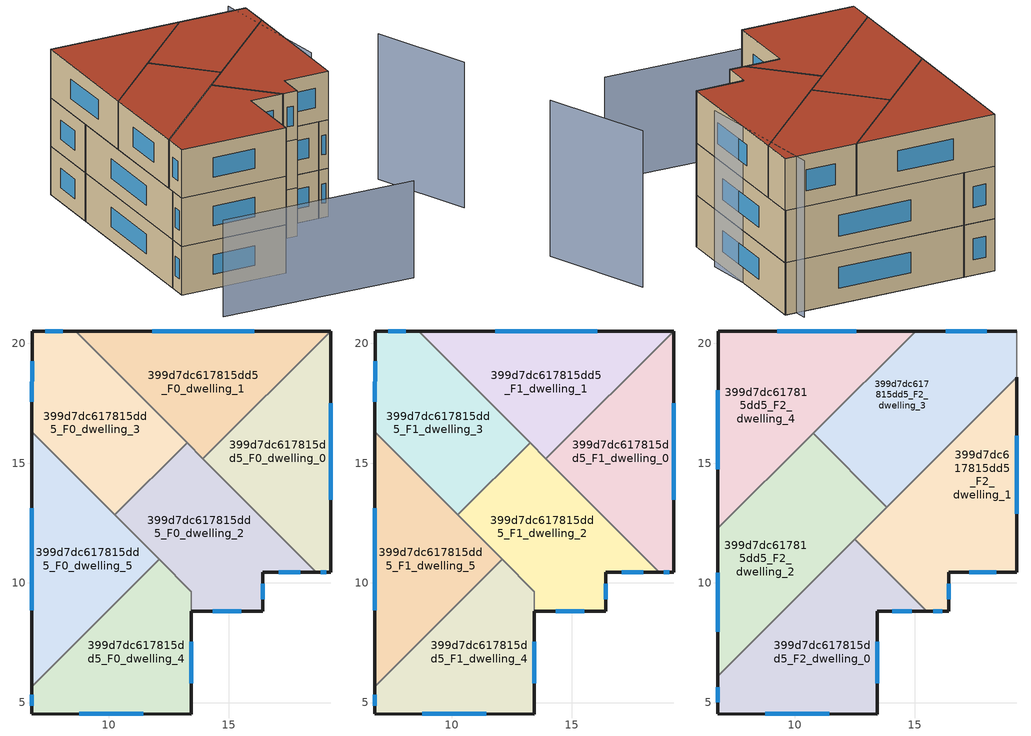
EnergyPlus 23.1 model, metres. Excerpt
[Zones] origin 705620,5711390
399d7dc617815dd5_F0_dwelling_0
 floor ground (EU_floor_Construction): 19.27,10.45 19.28,20.51 19.27,20.51 13.93,15.19 18.67,10.45 z0
 wall outside (EU_wall_Construction): 19.28,20.51 19.27,10.45 18.67,10.45 z0:3
 wall adiabatic (EU_wall_Construction): 19.27,20.51 19.28,20.51 z0:3
 wall to 399d7dc617815dd5_F0_dwelling_1 (EU_wall_Construction): 13.93,15.19 19.27,20.51 z0:3
 wall to 399d7dc617815dd5_F0_dwelling_2 (EU_wall_Construction): 18.67,10.45 13.93,15.19 z0:3
 window (EU_Window_Construction): 19.27,17.5 19.27,13.46 / 19.09,10.45 18.85,10.45 z0.9:2.1
399d7dc617815dd5_F0_dwelling_1
 floor ground (EU_floor_Construction): 19.27,20.51 8.61,20.52 13.93,15.19 z0
 wall outside (EU_wall_Construction): 8.61,20.52 19.27,20.51 z0:3
 wall to 399d7dc617815dd5_F0_dwelling_3 (EU_wall_Construction): 13.27,15.85 8.61,20.52 z0:3
 wall to 399d7dc617815dd5_F0_dwelling_2 (EU_wall_Construction): 13.93,15.19 13.27,15.85 z0:3
 window (EU_Window_Construction): 11.8,20.52 16.08,20.52 z0.9:2.1
399d7dc617815dd5_F0_dwelling_2
 floor ground (EU_floor_Construction): 18.67,10.45 13.27,15.86 10.25,12.84 13.45,9.63 13.45,8.82 16.42,8.82 16.43,10.44 z0
 wall outside (EU_wall_Construction): 18.67,10.45 16.43,10.44 16.42,8.82 13.45,8.82 z0:3
 wall to 399d7dc617815dd5_F0_dwelling_3 (EU_wall_Construction): 10.25,12.84 13.27,15.86 z0:3
 wall to 399d7dc617815dd5_F0_dwelling_4 (EU_wall_Construction): 13.45,8.82 13.45,9.63 12.1,10.98 z0:3
 wall to 399d7dc617815dd5_F0_dwelling_5 (EU_wall_Construction): 12.1,10.98 10.25,12.84 z0:3
 window (EU_Window_Construction): 17.99,10.45 17.1,10.44 / 16.43,9.96 16.42,9.3 / 15.53,8.82 14.34,8.82 z0.9:2.1
399d7dc617815dd5_F0_dwelling_3
 floor ground (EU_floor_Construction): 13.27,15.86 8.61,20.52 6.79,20.52 6.79,16.31 10.25,12.84 z0
 wall outside (EU_wall_Construction): 6.79,16.31 6.79,20.52 8.61,20.52 z0:3
 wall to 399d7dc617815dd5_F0_dwelling_5 (EU_wall_Construction): 10.25,12.84 6.79,16.31 z0:3
 window (EU_Window_Construction): 6.79,17.57 6.79,19.26 / 7.34,20.52 8.07,20.52 z0.9:2.1
399d7dc617815dd5_F0_dwelling_4
 floor ground (EU_floor_Construction): 13.44,4.52 13.45,9.63 12.1,10.98 6.77,5.67 6.77,4.53 z0
 wall outside (EU_wall_Construction): 13.45,8.82 13.44,4.52 6.77,4.53 6.77,5.67 z0:3
 wall to 399d7dc617815dd5_F0_dwelling_5 (EU_wall_Construction): 6.77,5.67 12.1,10.98 z0:3
 window (EU_Window_Construction): 11.45,4.52 8.77,4.53 / 6.77,4.87 6.77,5.32 / 13.45,7.53 13.44,5.81 z0.9:2.1
399d7dc617815dd5_F0_dwelling_5
 floor ground (EU_floor_Construction): 12.1,10.98 6.79,16.31 6.77,5.67 z0
 wall outside (EU_wall_Construction): 6.77,5.67 6.79,16.31 z0:3
 window (EU_Window_Construction): 6.78,8.85 6.78,13.13 z0.9:2.1
399d7dc617815dd5_F1_dwelling_0
 floor to 399d7dc617815dd5_F0_dwelling_0 (EU_floor_Construction): 19.27,10.45 19.28,20.51 19.27,20.51 13.93,15.19 18.67,10.45 z3
 wall outside (EU_wall_Construction): 19.28,20.51 19.27,10.45 18.67,10.45 z3:6
 wall adiabatic (EU_wall_Construction): 19.27,20.51 19.28,20.51 z3:6
 wall to 399d7dc617815dd5_F1_dwelling_1 (EU_wall_Construction): 13.93,15.19 19.27,20.51 z3:6
 wall to 399d7dc617815dd5_F1_dwelling_2 (EU_wall_Construction): 18.67,10.45 13.93,15.19 z3:6
 window (EU_Window_Construction): 19.27,17.5 19.27,13.46 / 19.09,10.45 18.85,10.45 z3.9:5.1
399d7dc617815dd5_F1_dwelling_1
 floor to 399d7dc617815dd5_F0_dwelling_1 (EU_floor_Construction): 19.27,20.51 8.61,20.52 13.93,15.19 z3
 wall outside (EU_wall_Construction): 8.61,20.52 19.27,20.51 z3:6
 wall to 399d7dc617815dd5_F1_dwelling_3 (EU_wall_Construction): 13.27,15.85 8.61,20.52 z3:6
 wall to 399d7dc617815dd5_F1_dwelling_2 (EU_wall_Construction): 13.93,15.19 13.27,15.85 z3:6
 window (EU_Window_Construction): 11.8,20.52 16.08,20.52 z3.9:5.1
399d7dc617815dd5_F1_dwelling_2
 floor to 399d7dc617815dd5_F0_dwelling_2 (EU_floor_Construction): 18.67,10.45 13.27,15.86 10.25,12.84 13.45,9.63 13.45,8.82 16.42,8.82 16.43,10.44 z3
 wall outside (EU_wall_Construction): 18.67,10.45 16.43,10.44 16.42,8.82 13.45,8.82 z3:6
 wall to 399d7dc617815dd5_F1_dwelling_3 (EU_wall_Construction): 10.25,12.84 13.27,15.86 z3:6
 wall to 399d7dc617815dd5_F1_dwelling_4 (EU_wall_Construction): 13.45,8.82 13.45,9.63 12.1,10.98 z3:6
 wall to 399d7dc617815dd5_F1_dwelling_5 (EU_wall_Construction): 12.1,10.98 10.25,12.84 z3:6
 window (EU_Window_Construction): 17.99,10.45 17.1,10.44 / 16.43,9.96 16.42,9.3 / 15.53,8.82 14.34,8.82 z3.9:5.1
 ceiling adiabatic (EU_roof_Construction): 12.21,14.79 13.84,13.16 11.88,11.2 10.25,12.84 z6
399d7dc617815dd5_F1_dwelling_3
 floor to 399d7dc617815dd5_F0_dwelling_3 (EU_floor_Construction): 13.27,15.86 8.61,20.52 6.79,20.52 6.79,16.31 10.25,12.84 z3
 wall outside (EU_wall_Construction): 6.79,16.31 6.79,20.52 8.61,20.52 z3:6
 wall to 399d7dc617815dd5_F1_dwelling_5 (EU_wall_Construction): 10.25,12.84 6.79,16.31 z3:6
 window (EU_Window_Construction): 6.79,17.57 6.79,19.26 / 7.34,20.52 8.07,20.52 z3.9:5.1
 ceiling adiabatic (EU_roof_Construction): 11.82,17.3 10.76,16.25 12.21,14.79 10.25,12.84 8.8,14.29 z6
399d7dc617815dd5_F1_dwelling_4
 floor to 399d7dc617815dd5_F0_dwelling_4 (EU_floor_Construction): 13.44,4.52 13.45,9.63 12.1,10.98 6.77,5.67 6.77,4.53 z3
 wall outside (EU_wall_Construction): 13.45,8.82 13.44,4.52 6.77,4.53 6.77,5.67 z3:6
 wall to 399d7dc617815dd5_F1_dwelling_5 (EU_wall_Construction): 6.77,5.67 12.1,10.98 z3:6
 window (EU_Window_Construction): 11.45,4.52 8.77,4.53 / 6.77,4.87 6.77,5.32 / 13.45,7.53 13.44,5.81 z3.9:5.1
399d7dc617815dd5_F1_dwelling_5
 floor to 399d7dc617815dd5_F0_dwelling_5 (EU_floor_Construction): 12.1,10.98 6.79,16.31 6.77,5.67 z3
 wall outside (EU_wall_Construction): 6.77,5.67 6.79,16.31 z3:6
 window (EU_Window_Construction): 6.78,8.85 6.78,13.13 z3.9:5.1
399d7dc617815dd5_F2_dwelling_0
 floor to 399d7dc617815dd5_F1_dwelling_4 (EU_floor_Construction): 13.44,4.52 13.45,9.63 12.1,10.98 6.77,5.67 6.77,4.53 z6
 floor to 399d7dc617815dd5_F1_dwelling_2 (EU_floor_Construction): 15.51,8.82 12.51,11.83 11.88,11.2 13.45,9.63 13.45,8.82 z6
 floor to 399d7dc617815dd5_F1_dwelling_5 (EU_floor_Construction): 12.1,10.98 11.88,11.2 6.77,6.11 6.77,5.67 z6
 wall outside (EU_wall_Construction): 15.51,8.82 13.45,8.82 13.44,4.52 6.77,4.53 6.77,6.11 z6:9
 wall to 399d7dc617815dd5_F2_dwelling_1 (EU_wall_Construction): 12.51,11.83 15.51,8.82 z6:9
 wall to 399d7dc617815dd5_F2_dwelling_2 (EU_wall_Construction): 6.77,6.11 12.51,11.83 z6:9
 window (EU_Window_Construction): 14.89,8.82 14.07,8.82 / 13.45,7.53 13.44,5.81 / 11.45,4.52 8.77,4.53 / 6.77,5 6.77,5.63 z6.9:8.1
 roof outside (EU_roof_Construction): 12.51,11.83 15.51,8.82 13.45,8.82 13.44,4.52 6.77,4.53 6.77,6.11 z9
399d7dc617815dd5_F2_dwelling_1
 floor to 399d7dc617815dd5_F1_dwelling_0 (EU_floor_Construction): 19.27,10.45 19.28,18.58 14.9,14.22 18.66,10.45 z6
 floor to 399d7dc617815dd5_F1_dwelling_2 (EU_floor_Construction): 18.66,10.45 14.9,14.22 12.51,11.83 15.51,8.82 16.42,8.82 16.43,10.44 z6
 wall outside (EU_wall_Construction): 19.28,18.58 19.27,10.45 16.43,10.44 16.42,8.82 15.51,8.82 z6:9
 wall to 399d7dc617815dd5_F2_dwelling_3 (EU_wall_Construction): 13.84,13.16 19.28,18.58 z6:9
 wall to 399d7dc617815dd5_F2_dwelling_2 (EU_wall_Construction): 12.51,11.83 13.84,13.16 z6:9
 window (EU_Window_Construction): 18.42,10.45 17.28,10.44 / 16.43,9.96 16.42,9.3 / 16.15,8.82 15.78,8.82 / 19.27,16.14 19.27,12.88 z6.9:8.1
 roof outside (EU_roof_Construction): 19.28,18.58 19.27,10.45 16.43,10.44 16.42,8.82 15.51,8.82 12.51,11.83 z9
399d7dc617815dd5_F2_dwelling_2
 floor to 399d7dc617815dd5_F1_dwelling_5 (EU_floor_Construction): 11.88,11.2 8.8,14.29 6.78,12.28 6.77,6.11 z6
 floor adiabatic (EU_floor_Construction): 13.84,13.16 10.76,16.25 7.19,12.68 8.8,14.29 11.88,11.2 z6
 wall outside (EU_wall_Construction): 6.77,6.11 6.78,12.28 z6:9
 wall to 399d7dc617815dd5_F2_dwelling_3 (EU_wall_Construction): 10.76,16.25 13.84,13.16 z6:9
 wall to 399d7dc617815dd5_F2_dwelling_4 (EU_wall_Construction): 6.78,12.28 10.76,16.25 z6:9
 window (EU_Window_Construction): 6.78,7.95 6.78,10.43 z6.9:8.1
 roof outside (EU_roof_Construction): 10.76,16.25 13.84,13.16 6.77,6.11 6.78,12.28 z9
399d7dc617815dd5_F2_dwelling_3
 floor to 399d7dc617815dd5_F1_dwelling_1 (EU_floor_Construction): 19.27,20.51 15.04,20.52 11.82,17.3 13.93,15.19 z6
 floor to 399d7dc617815dd5_F1_dwelling_0 (EU_floor_Construction): 19.28,18.58 19.28,20.51 19.27,20.51 13.93,15.19 14.9,14.22 z6
 floor to 399d7dc617815dd5_F1_dwelling_2 (EU_floor_Construction): 14.9,14.22 13.27,15.85 12.21,14.79 13.84,13.16 z6
 floor to 399d7dc617815dd5_F1_dwelling_3 (EU_floor_Construction): 13.27,15.85 11.82,17.3 10.76,16.25 12.21,14.79 z6
 wall outside (EU_wall_Construction): 15.04,20.52 19.28,20.51 z6:9
 wall adiabatic (EU_wall_Construction): 19.28,20.51 19.28,18.58 z6:9
 wall to 399d7dc617815dd5_F2_dwelling_4 (EU_wall_Construction): 10.76,16.25 15.04,20.52 z6:9
 window (EU_Window_Construction): 16.31,20.52 18.01,20.51 z6.9:8.1
 roof outside (EU_roof_Construction): 19.28,20.51 19.28,18.58 13.84,13.16 10.76,16.25 15.04,20.52 z9
399d7dc617815dd5_F2_dwelling_4
 floor to 399d7dc617815dd5_F1_dwelling_3 (EU_floor_Construction): 11.82,17.3 8.62,20.52 6.79,20.52 6.79,16.31 8.8,14.29 z6
 floor to 399d7dc617815dd5_F1_dwelling_1 (EU_floor_Construction): 15.04,20.52 8.62,20.52 11.82,17.3 z6
 floor to 399d7dc617815dd5_F1_dwelling_5 (EU_floor_Construction): 8.8,14.29 6.79,16.31 6.78,12.28 z6
 wall outside (EU_wall_Construction): 6.78,12.28 6.79,20.52 15.04,20.52 z6:9
 window (EU_Window_Construction): 6.78,14.74 6.79,18.05 / 9.26,20.52 12.57,20.52 z6.9:8.1
 roof outside (EU_roof_Construction): 15.04,20.52 6.78,12.28 6.79,20.52 z9
shading: 7.43,0.74 19.54,0.6 z0:6; 26.66,7.95 24.21,13.8 / 19.62,13.21 18.51,21.19 z0:9
[Building]
EU S2 Campaign: North Axis=0; Terrain=City; Solar Distribution=FullExterior
[Site:Location]
London: Latitude=51.5; Longitude=-0.5; Time Zone=0; Elevation=25
[SizingPeriod:WeatherFileDays]
AnnualSizingPeriod: Begin Month=1; Begin Day of Month=1; End Month=12; End Day of Month=31; Day of Week for Start Day=Monday; Use Weather File Daylight Saving Period=No; Use Weather File Rain and Snow Indicators=No
[MATERIAL]
EU_InternalMass_Material: Roughness=MediumRough; Thickness=0.1; Conductivity=1; Density=1800; Specific Heat=900; Thermal Absorptance=0.9; Solar Absorptance=0.7; Visible Absorptance=0.7
[MATERIAL:NOMASS] Roughness=MediumRough; Thermal Absorptance=0.9; Solar Absorptance=0.7; Visible Absorptance=0.7
Name | Thermal Resistance
EU_wall_NoMass | 1.04674
EU_roof_NoMass | 4.32442
EU_floor_NoMass | 2.04616
[WINDOWMATERIAL:SIMPLEGLAZINGSYSTEM]
EU_Window_SimpleGlazing: UFactor=4.25843; Solar Heat Gain Coefficient=0.85; Visible Transmittance=0.85
[CONSTRUCTION]
EU_wall_Construction: EU_wall_NoMass
EU_roof_Construction: EU_roof_NoMass
EU_floor_Construction: EU_floor_NoMass
EU_InternalMass_Construction: EU_InternalMass_Material
EU_Window_Construction: EU_Window_SimpleGlazing
[ZONE] Type=1; Multiplier=1; Ceiling Height=autocalculate; Floor Area=autocalculate; Part of Total Floor Area=Yes
Name | Volume
399d7dc617815dd5_F0_dwelling_0; 399d7dc617815dd5_F1_dwelling_0; 399d7dc617815dd5_F0_dwelling_1; 399d7dc617815dd5_F1_dwelling_1 | 85.0671
399d7dc617815dd5_F2_dwelling_0 | 102.08
399d7dc617815dd5_F2_dwelling_1 | 102.076
399d7dc617815dd5_F0_dwelling_2; 399d7dc617815dd5_F1_dwelling_2 | 86.0618
399d7dc617815dd5_F2_dwelling_2 | 102.088
399d7dc617815dd5_F0_dwelling_3; 399d7dc617815dd5_F1_dwelling_3 | 85.062
399d7dc617815dd5_F2_dwelling_3 | 102.07
399d7dc617815dd5_F0_dwelling_4; 399d7dc617815dd5_F1_dwelling_4 | 84.0798
399d7dc617815dd5_F2_dwelling_4 | 102.056
399d7dc617815dd5_F0_dwelling_5; 399d7dc617815dd5_F1_dwelling_5 | 85.0518
[INTERNALMASS] Construction=EU_InternalMass_Construction
Name | Zone or ZoneList | Surface Area
399d7dc617815dd5_F0_dwelling_0_EU_InternalMass | 399d7dc617815dd5_F0_dwelling_0 | 28.3554
399d7dc617815dd5_F0_dwelling_1_EU_InternalMass | 399d7dc617815dd5_F0_dwelling_1 | 28.3557
399d7dc617815dd5_F0_dwelling_2_EU_InternalMass | 399d7dc617815dd5_F0_dwelling_2 | 28.688
399d7dc617815dd5_F0_dwelling_3_EU_InternalMass | 399d7dc617815dd5_F0_dwelling_3 | 28.3536
399d7dc617815dd5_F0_dwelling_4_EU_InternalMass | 399d7dc617815dd5_F0_dwelling_4 | 28.0254
399d7dc617815dd5_F0_dwelling_5_EU_InternalMass | 399d7dc617815dd5_F0_dwelling_5 | 28.3503
399d7dc617815dd5_F1_dwelling_0_EU_InternalMass | 399d7dc617815dd5_F1_dwelling_0 | 28.3554
399d7dc617815dd5_F1_dwelling_1_EU_InternalMass | 399d7dc617815dd5_F1_dwelling_1 | 28.3557
399d7dc617815dd5_F1_dwelling_2_EU_InternalMass | 399d7dc617815dd5_F1_dwelling_2 | 28.688
399d7dc617815dd5_F1_dwelling_3_EU_InternalMass | 399d7dc617815dd5_F1_dwelling_3 | 28.3536
399d7dc617815dd5_F1_dwelling_4_EU_InternalMass | 399d7dc617815dd5_F1_dwelling_4 | 28.0254
399d7dc617815dd5_F1_dwelling_5_EU_InternalMass | 399d7dc617815dd5_F1_dwelling_5 | 28.3503
399d7dc617815dd5_F2_dwelling_0_EU_InternalMass | 399d7dc617815dd5_F2_dwelling_0 | 34.0233
399d7dc617815dd5_F2_dwelling_1_EU_InternalMass | 399d7dc617815dd5_F2_dwelling_1 | 34.027
399d7dc617815dd5_F2_dwelling_2_EU_InternalMass | 399d7dc617815dd5_F2_dwelling_2 | 34.0292
399d7dc617815dd5_F2_dwelling_3_EU_InternalMass | 399d7dc617815dd5_F2_dwelling_3 | 34.0222
399d7dc617815dd5_F2_dwelling_4_EU_InternalMass | 399d7dc617815dd5_F2_dwelling_4 | 34.0189
[OTHEREQUIPMENT] Fuel Type=Electricity; Design Level Calculation Method=Watts/Area; Power per Zone Floor Area=1; Fraction Latent=0; Fraction Radiant=0; Fraction Lost=0; Carbon Dioxide Generation Rate=0; EndUse Subcategory=EU_Step8_InternalGains
Name | Zone or ZoneList or Space or SpaceList | Schedule
EU_Step8_InternalGain_399d7dc617815dd5_F0_dwelling_0_f000 | 399d7dc617815dd5_F0_dwelling_0 | EU_Step8_GainSchedule_399d7dc617815dd5_F0_dwelling_0_f000
EU_Step8_InternalGain_399d7dc617815dd5_F0_dwelling_1_f000 | 399d7dc617815dd5_F0_dwelling_1 | EU_Step8_GainSchedule_399d7dc617815dd5_F0_dwelling_1_f000
EU_Step8_InternalGain_399d7dc617815dd5_F0_dwelling_2_f000 | 399d7dc617815dd5_F0_dwelling_2 | EU_Step8_GainSchedule_399d7dc617815dd5_F0_dwelling_2_f000
EU_Step8_InternalGain_399d7dc617815dd5_F0_dwelling_3_f000 | 399d7dc617815dd5_F0_dwelling_3 | EU_Step8_GainSchedule_399d7dc617815dd5_F0_dwelling_3_f000
EU_Step8_InternalGain_399d7dc617815dd5_F0_dwelling_4_f000 | 399d7dc617815dd5_F0_dwelling_4 | EU_Step8_GainSchedule_399d7dc617815dd5_F0_dwelling_4_f000
EU_Step8_InternalGain_399d7dc617815dd5_F0_dwelling_5_f000 | 399d7dc617815dd5_F0_dwelling_5 | EU_Step8_GainSchedule_399d7dc617815dd5_F0_dwelling_5_f000
EU_Step8_InternalGain_399d7dc617815dd5_F1_dwelling_0_f000 | 399d7dc617815dd5_F1_dwelling_0 | EU_Step8_GainSchedule_399d7dc617815dd5_F1_dwelling_0_f000
EU_Step8_InternalGain_399d7dc617815dd5_F1_dwelling_1_f000 | 399d7dc617815dd5_F1_dwelling_1 | EU_Step8_GainSchedule_399d7dc617815dd5_F1_dwelling_1_f000
EU_Step8_InternalGain_399d7dc617815dd5_F1_dwelling_2_f000 | 399d7dc617815dd5_F1_dwelling_2 | EU_Step8_GainSchedule_399d7dc617815dd5_F1_dwelling_2_f000
EU_Step8_InternalGain_399d7dc617815dd5_F1_dwelling_3_f000 | 399d7dc617815dd5_F1_dwelling_3 | EU_Step8_GainSchedule_399d7dc617815dd5_F1_dwelling_3_f000
EU_Step8_InternalGain_399d7dc617815dd5_F1_dwelling_4_f000 | 399d7dc617815dd5_F1_dwelling_4 | EU_Step8_GainSchedule_399d7dc617815dd5_F1_dwelling_4_f000
EU_Step8_InternalGain_399d7dc617815dd5_F1_dwelling_5_f000 | 399d7dc617815dd5_F1_dwelling_5 | EU_Step8_GainSchedule_399d7dc617815dd5_F1_dwelling_5_f000
EU_Step8_InternalGain_399d7dc617815dd5_F2_dwelling_0_f000 | 399d7dc617815dd5_F2_dwelling_0 | EU_Step8_GainSchedule_399d7dc617815dd5_F2_dwelling_0_f000
EU_Step8_InternalGain_399d7dc617815dd5_F2_dwelling_1_f000 | 399d7dc617815dd5_F2_dwelling_1 | EU_Step8_GainSchedule_399d7dc617815dd5_F2_dwelling_1_f000
EU_Step8_InternalGain_399d7dc617815dd5_F2_dwelling_2_f000 | 399d7dc617815dd5_F2_dwelling_2 | EU_Step8_GainSchedule_399d7dc617815dd5_F2_dwelling_2_f000
EU_Step8_InternalGain_399d7dc617815dd5_F2_dwelling_3_f000 | 399d7dc617815dd5_F2_dwelling_3 | EU_Step8_GainSchedule_399d7dc617815dd5_F2_dwelling_3_f000
EU_Step8_InternalGain_399d7dc617815dd5_F2_dwelling_4_f000 | 399d7dc617815dd5_F2_dwelling_4 | EU_Step8_GainSchedule_399d7dc617815dd5_F2_dwelling_4_f000
[ZONEVENTILATION:DESIGNFLOWRATE] Schedule=EU_AlwaysOn; Design Flow Rate Calculation Method=AirChanges/Hour; Air Changes per Hour=0.488719; Ventilation Type=Natural; Fan Pressure Rise=0; Fan Total Efficiency=1; Constant Term Coefficient=1; Temperature Term Coefficient=0; Velocity Term Coefficient=0; Velocity Squared Term Coefficient=0; Minimum Indoor Temperature=-100; Maximum Indoor Temperature=100; Delta Temperature=-100; Minimum Outdoor Temperature=-100; Maximum Outdoor Temperature=100; Maximum Wind Speed=40
Name | Zone or ZoneList or Space or SpaceList
EU_ConstantAir_399d7dc617815dd5_F0_dwelling_0 | 399d7dc617815dd5_F0_dwelling_0
EU_ConstantAir_399d7dc617815dd5_F0_dwelling_1 | 399d7dc617815dd5_F0_dwelling_1
EU_ConstantAir_399d7dc617815dd5_F0_dwelling_2 | 399d7dc617815dd5_F0_dwelling_2
EU_ConstantAir_399d7dc617815dd5_F0_dwelling_3 | 399d7dc617815dd5_F0_dwelling_3
EU_ConstantAir_399d7dc617815dd5_F0_dwelling_4 | 399d7dc617815dd5_F0_dwelling_4
EU_ConstantAir_399d7dc617815dd5_F0_dwelling_5 | 399d7dc617815dd5_F0_dwelling_5
EU_ConstantAir_399d7dc617815dd5_F1_dwelling_0 | 399d7dc617815dd5_F1_dwelling_0
EU_ConstantAir_399d7dc617815dd5_F1_dwelling_1 | 399d7dc617815dd5_F1_dwelling_1
EU_ConstantAir_399d7dc617815dd5_F1_dwelling_2 | 399d7dc617815dd5_F1_dwelling_2
EU_ConstantAir_399d7dc617815dd5_F1_dwelling_3 | 399d7dc617815dd5_F1_dwelling_3
EU_ConstantAir_399d7dc617815dd5_F1_dwelling_4 | 399d7dc617815dd5_F1_dwelling_4
EU_ConstantAir_399d7dc617815dd5_F1_dwelling_5 | 399d7dc617815dd5_F1_dwelling_5
EU_ConstantAir_399d7dc617815dd5_F2_dwelling_0 | 399d7dc617815dd5_F2_dwelling_0
EU_ConstantAir_399d7dc617815dd5_F2_dwelling_1 | 399d7dc617815dd5_F2_dwelling_1
EU_ConstantAir_399d7dc617815dd5_F2_dwelling_2 | 399d7dc617815dd5_F2_dwelling_2
EU_ConstantAir_399d7dc617815dd5_F2_dwelling_3 | 399d7dc617815dd5_F2_dwelling_3
EU_ConstantAir_399d7dc617815dd5_F2_dwelling_4 | 399d7dc617815dd5_F2_dwelling_4
[HVACTEMPLATE:THERMOSTAT] Constant Heating Setpoint=20; Constant Cooling Setpoint=50
EU_HeatOnly_399d7dc617815dd5_F0_dwelling_0; EU_HeatOnly_399d7dc617815dd5_F0_dwelling_1; EU_HeatOnly_399d7dc617815dd5_F0_dwelling_2; EU_HeatOnly_399d7dc617815dd5_F0_dwelling_3; EU_HeatOnly_399d7dc617815dd5_F0_dwelling_4; EU_HeatOnly_399d7dc617815dd5_F0_dwelling_5; EU_HeatOnly_399d7dc617815dd5_F1_dwelling_0; EU_HeatOnly_399d7dc617815dd5_F1_dwelling_1; EU_HeatOnly_399d7dc617815dd5_F1_dwelling_2; EU_HeatOnly_399d7dc617815dd5_F1_dwelling_3; EU_HeatOnly_399d7dc617815dd5_F1_dwelling_4; EU_HeatOnly_399d7dc617815dd5_F1_dwelling_5; EU_HeatOnly_399d7dc617815dd5_F2_dwelling_0; EU_HeatOnly_399d7dc617815dd5_F2_dwelling_1; EU_HeatOnly_399d7dc617815dd5_F2_dwelling_2; EU_HeatOnly_399d7dc617815dd5_F2_dwelling_3; EU_HeatOnly_399d7dc617815dd5_F2_dwelling_4
[HVACTEMPLATE:ZONE:IDEALLOADSAIRSYSTEM] System Availability Schedule=EU_AlwaysOn; Maximum Heating Supply Air Temperature=50; Minimum Cooling Supply Air Temperature=13; Maximum Heating Supply Air Humidity Ratio=0.0156; Minimum Cooling Supply Air Humidity Ratio=0.0077; Heating Limit=NoLimit; Cooling Limit=NoLimit; Heating Availability Schedule=EU_AlwaysOn; Cooling Availability Schedule=EU_CoolingOff; Dehumidification Control Type=ConstantSensibleHeatRatio; Cooling Sensible Heat Ratio=0.7; Dehumidification Setpoint=60; Humidification Control Type=None; Humidification Setpoint=30; Outdoor Air Method=None; Outdoor Air Flow Rate per Person=0.00944; Outdoor Air Flow Rate per Zone Floor Area=0; Outdoor Air Flow Rate per Zone=0; Demand Controlled Ventilation Type=None; Outdoor Air Economizer Type=NoEconomizer; Heat Recovery Type=None; Sensible Heat Recovery Effectiveness=0.7; Latent Heat Recovery Effectiveness=0.65
Name | Template Thermostat
399d7dc617815dd5_F0_dwelling_0 | EU_HeatOnly_399d7dc617815dd5_F0_dwelling_0
399d7dc617815dd5_F0_dwelling_1 | EU_HeatOnly_399d7dc617815dd5_F0_dwelling_1
399d7dc617815dd5_F0_dwelling_2 | EU_HeatOnly_399d7dc617815dd5_F0_dwelling_2
399d7dc617815dd5_F0_dwelling_3 | EU_HeatOnly_399d7dc617815dd5_F0_dwelling_3
399d7dc617815dd5_F0_dwelling_4 | EU_HeatOnly_399d7dc617815dd5_F0_dwelling_4
399d7dc617815dd5_F0_dwelling_5 | EU_HeatOnly_399d7dc617815dd5_F0_dwelling_5
399d7dc617815dd5_F1_dwelling_0 | EU_HeatOnly_399d7dc617815dd5_F1_dwelling_0
399d7dc617815dd5_F1_dwelling_1 | EU_HeatOnly_399d7dc617815dd5_F1_dwelling_1
399d7dc617815dd5_F1_dwelling_2 | EU_HeatOnly_399d7dc617815dd5_F1_dwelling_2
399d7dc617815dd5_F1_dwelling_3 | EU_HeatOnly_399d7dc617815dd5_F1_dwelling_3
399d7dc617815dd5_F1_dwelling_4 | EU_HeatOnly_399d7dc617815dd5_F1_dwelling_4
399d7dc617815dd5_F1_dwelling_5 | EU_HeatOnly_399d7dc617815dd5_F1_dwelling_5
399d7dc617815dd5_F2_dwelling_0 | EU_HeatOnly_399d7dc617815dd5_F2_dwelling_0
399d7dc617815dd5_F2_dwelling_1 | EU_HeatOnly_399d7dc617815dd5_F2_dwelling_1
399d7dc617815dd5_F2_dwelling_2 | EU_HeatOnly_399d7dc617815dd5_F2_dwelling_2
399d7dc617815dd5_F2_dwelling_3 | EU_HeatOnly_399d7dc617815dd5_F2_dwelling_3
399d7dc617815dd5_F2_dwelling_4 | EU_HeatOnly_399d7dc617815dd5_F2_dwelling_4
[SIZING:ZONE] Zone Cooling Design Supply Air Temperature Input Method=SupplyAirTemperature; Zone Cooling Design Supply Air Temperature=13; Zone Heating Design Supply Air Temperature Input Method=SupplyAirTemperature; Zone Heating Design Supply Air Temperature=50; Zone Cooling Design Supply Air Humidity Ratio=0.008; Zone Heating Design Supply Air Humidity Ratio=0.008; Cooling Design Air Flow Method=DesignDay; Cooling Design Air Flow Rate=0; Cooling Minimum Air Flow per Zone Floor Area=0.000762; Cooling Minimum Air Flow=0; Cooling Minimum Air Flow Fraction=0.2; Heating Design Air Flow Method=DesignDay; Heating Design Air Flow Rate=0; Heating Maximum Air Flow per Zone Floor Area=0.002032; Heating Maximum Air Flow=0.141576; Heating Maximum Air Flow Fraction=0.3; Account for Dedicated Outdoor Air System=No; Dedicated Outdoor Air System Control Strategy=NeutralSupplyAir; Dedicated Outdoor Air Low Setpoint Temperature for Design=autosize; Dedicated Outdoor Air High Setpoint Temperature for Design=autosize; Zone Load Sizing Method=Sensible Load Only No Latent Load; Zone Latent Cooling Design Supply Air Humidity Ratio Input Method=HumidityRatioDifference; Zone Cooling Design Supply Air Humidity Ratio Difference=0.005; Zone Latent Heating Design Supply Air Humidity Ratio Input Method=HumidityRatioDifference; Zone Humidification Design Supply Air Humidity Ratio Difference=0.005
399d7dc617815dd5_F0_dwelling_0; 399d7dc617815dd5_F0_dwelling_1; 399d7dc617815dd5_F0_dwelling_2; 399d7dc617815dd5_F0_dwelling_3; 399d7dc617815dd5_F0_dwelling_4; 399d7dc617815dd5_F0_dwelling_5; 399d7dc617815dd5_F1_dwelling_0; 399d7dc617815dd5_F1_dwelling_1; 399d7dc617815dd5_F1_dwelling_2; 399d7dc617815dd5_F1_dwelling_3; 399d7dc617815dd5_F1_dwelling_4; 399d7dc617815dd5_F1_dwelling_5; 399d7dc617815dd5_F2_dwelling_0; 399d7dc617815dd5_F2_dwelling_1; 399d7dc617815dd5_F2_dwelling_2; 399d7dc617815dd5_F2_dwelling_3; 399d7dc617815dd5_F2_dwelling_4
[SCHEDULE:CONSTANT]
Name | Hourly Value
EU_AlwaysOn | 1
EU_CoolingOff | 0
[SCHEDULE:FILE] Column Number=1; Rows to Skip at Top=0; Number of Hours of Data=8760; Column Separator=Comma; Interpolate to Timestep=No; Minutes per Item=60; Adjust Schedule for Daylight Savings=Yes
Name | File
EU_Step8_GainSchedule_399d7dc617815dd5_F0_dwelling_0_f000 | ../../schedules/399d7dc617815dd5/399d7dc617815dd5_F0_dwelling_0_f000_gain.csv
EU_Step8_GainSchedule_399d7dc617815dd5_F0_dwelling_1_f000 | ../../schedules/399d7dc617815dd5/399d7dc617815dd5_F0_dwelling_1_f000_gain.csv
EU_Step8_GainSchedule_399d7dc617815dd5_F0_dwelling_2_f000 | ../../schedules/399d7dc617815dd5/399d7dc617815dd5_F0_dwelling_2_f000_gain.csv
EU_Step8_GainSchedule_399d7dc617815dd5_F0_dwelling_3_f000 | ../../schedules/399d7dc617815dd5/399d7dc617815dd5_F0_dwelling_3_f000_gain.csv
EU_Step8_GainSchedule_399d7dc617815dd5_F0_dwelling_4_f000 | ../../schedules/399d7dc617815dd5/399d7dc617815dd5_F0_dwelling_4_f000_gain.csv
EU_Step8_GainSchedule_399d7dc617815dd5_F0_dwelling_5_f000 | ../../schedules/399d7dc617815dd5/399d7dc617815dd5_F0_dwelling_5_f000_gain.csv
EU_Step8_GainSchedule_399d7dc617815dd5_F1_dwelling_0_f000 | ../../schedules/399d7dc617815dd5/399d7dc617815dd5_F1_dwelling_0_f000_gain.csv
EU_Step8_GainSchedule_399d7dc617815dd5_F1_dwelling_1_f000 | ../../schedules/399d7dc617815dd5/399d7dc617815dd5_F1_dwelling_1_f000_gain.csv
EU_Step8_GainSchedule_399d7dc617815dd5_F1_dwelling_2_f000 | ../../schedules/399d7dc617815dd5/399d7dc617815dd5_F1_dwelling_2_f000_gain.csv
EU_Step8_GainSchedule_399d7dc617815dd5_F1_dwelling_3_f000 | ../../schedules/399d7dc617815dd5/399d7dc617815dd5_F1_dwelling_3_f000_gain.csv
EU_Step8_GainSchedule_399d7dc617815dd5_F1_dwelling_4_f000 | ../../schedules/399d7dc617815dd5/399d7dc617815dd5_F1_dwelling_4_f000_gain.csv
EU_Step8_GainSchedule_399d7dc617815dd5_F1_dwelling_5_f000 | ../../schedules/399d7dc617815dd5/399d7dc617815dd5_F1_dwelling_5_f000_gain.csv
EU_Step8_GainSchedule_399d7dc617815dd5_F2_dwelling_0_f000 | ../../schedules/399d7dc617815dd5/399d7dc617815dd5_F2_dwelling_0_f000_gain.csv
EU_Step8_GainSchedule_399d7dc617815dd5_F2_dwelling_1_f000 | ../../schedules/399d7dc617815dd5/399d7dc617815dd5_F2_dwelling_1_f000_gain.csv
EU_Step8_GainSchedule_399d7dc617815dd5_F2_dwelling_2_f000 | ../../schedules/399d7dc617815dd5/399d7dc617815dd5_F2_dwelling_2_f000_gain.csv
EU_Step8_GainSchedule_399d7dc617815dd5_F2_dwelling_3_f000 | ../../schedules/399d7dc617815dd5/399d7dc617815dd5_F2_dwelling_3_f000_gain.csv
EU_Step8_GainSchedule_399d7dc617815dd5_F2_dwelling_4_f000 | ../../schedules/399d7dc617815dd5/399d7dc617815dd5_F2_dwelling_4_f000_gain.csv
